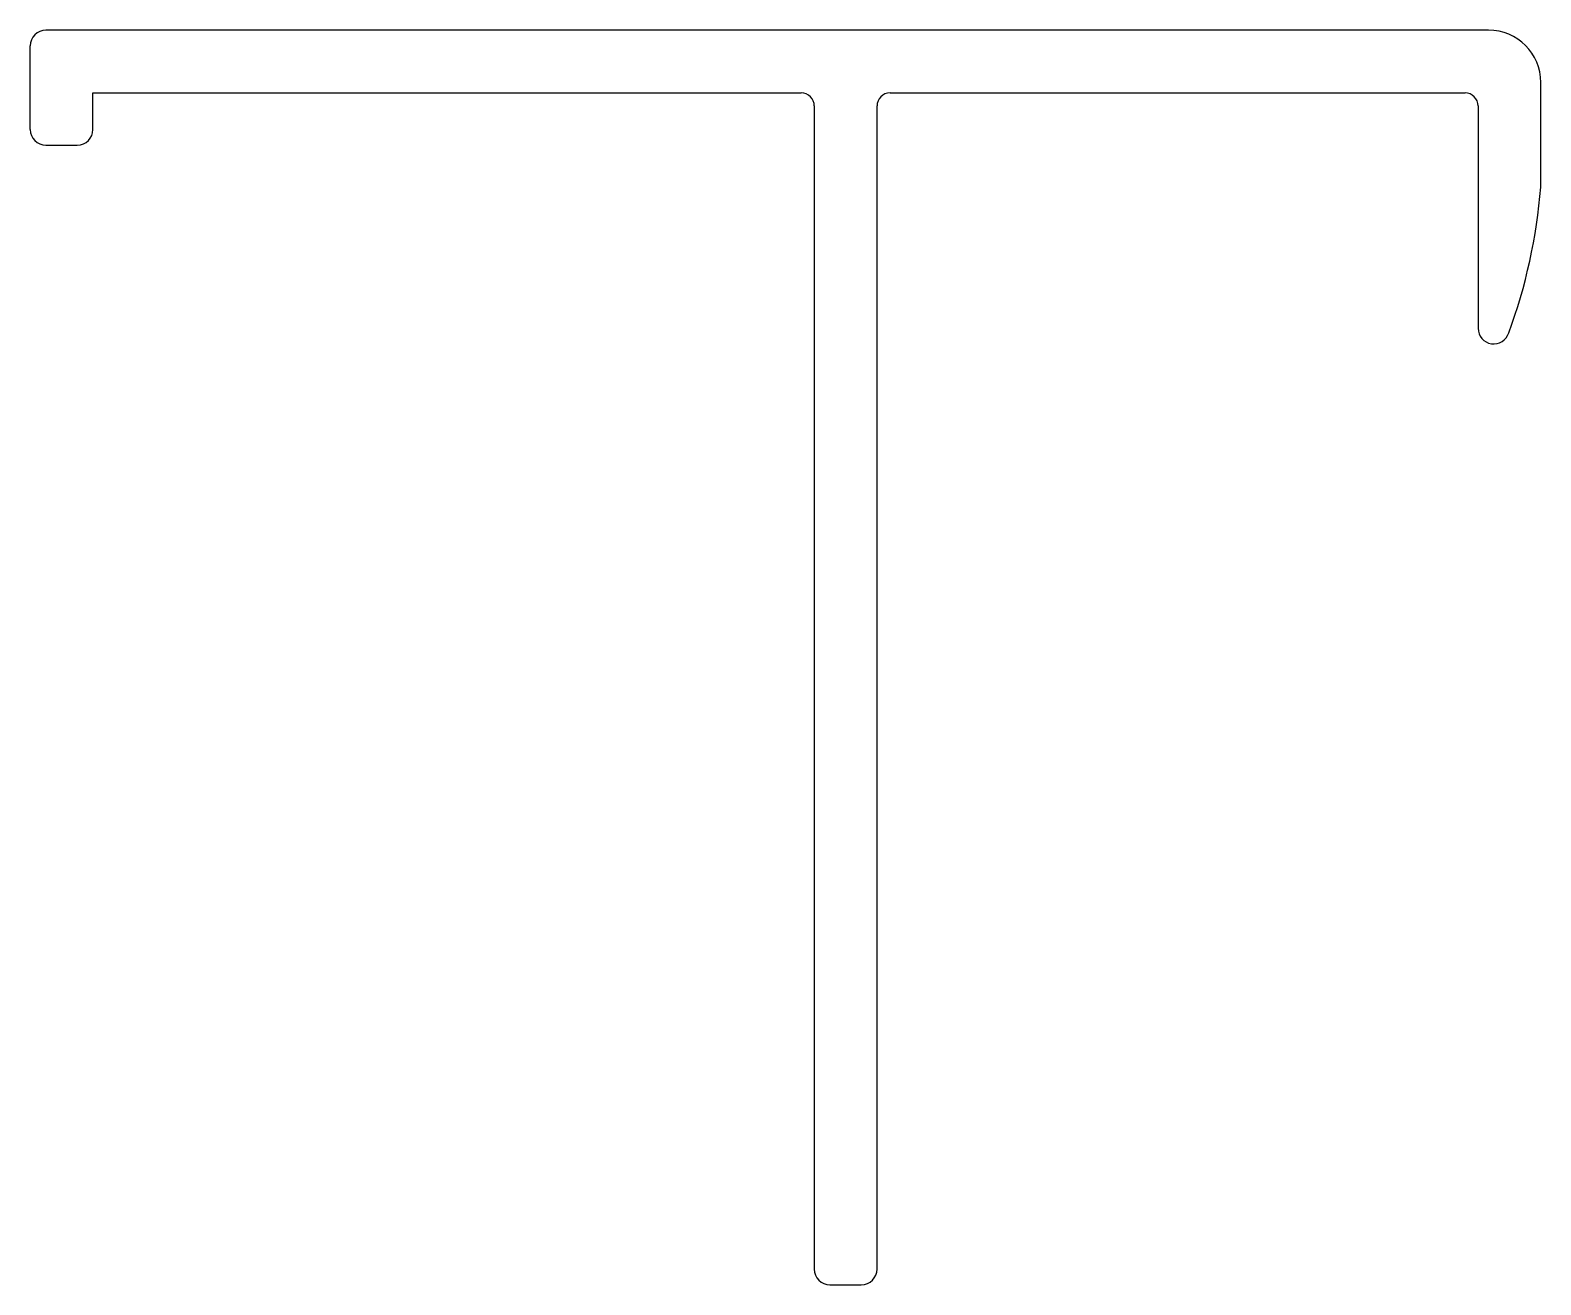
# Model space of a CAD drawing. Extents: x 1573.7 to 1602.7, y 1624.2 to 1648.2.
import ezdxf

# ---------------------------------------------------------------- set-up
doc = ezdxf.new("R2010")
doc.units = 0
doc.layers.get('0').update_dxf_attribs({"linetype": 'CONTINUOUS'})

msp = doc.modelspace()

# ---------------------------------------------------------------- linework, layer by layer
for p, q in [((1601.651, 1648.177), (1574.05, 1648.177)), ((1573.75, 1646.277), (1573.75, 1647.877)), ((1602.651, 1645.174), (1602.651, 1647.177)), ((1574.95, 1646.277), (1574.95, 1646.977)), ((1574.95, 1646.977), (1588.501, 1646.977)), ((1590.201, 1646.977), (1601.201, 1646.977)), ((1588.751, 1646.727), (1588.751, 1624.477)), ((1589.951, 1624.477), (1589.951, 1646.727)), ((1601.451, 1646.727), (1601.451, 1642.474)), ((1574.05, 1645.977), (1574.65, 1645.977)), ((1589.051, 1624.177), (1589.651, 1624.177))]:
    msp.add_line(p, q)
for centre, radius, start, end in [((1574.05, 1647.877), 0.3, 90, 180), ((1601.651, 1647.177), 1, 0, 90), ((1588.501, 1646.727), 0.25, 0, 90), ((1590.201, 1646.727), 0.25, 90, 180), ((1601.201, 1646.727), 0.25, 0, 90), ((1574.05, 1646.277), 0.3, 180, 270), ((1574.65, 1646.277), 0.3, 270, 0), ((1592.158, 1646.02), 10.527, 339.7999, 355.3893), ((1601.751, 1642.474), 0.3, 180, 342.8094), ((1589.051, 1624.477), 0.3, 180, 270), ((1589.651, 1624.477), 0.3, 270, 0)]:
    msp.add_arc(centre, radius, start, end)

doc.saveas('drawing.dxf')
